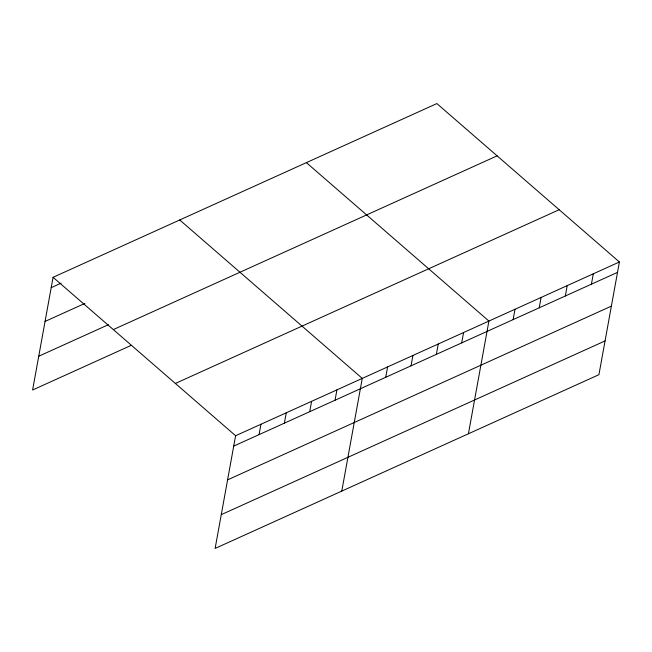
<?xml version="1.0" encoding="UTF-8"?>
<svg xmlns="http://www.w3.org/2000/svg" width="652" height="652" viewBox="0 0 652 652"><rect width="100%" height="100%" fill="white"/><g stroke="black" fill="none" stroke-linecap="round" stroke-linejoin="round"><path stroke-width="0.98" d="M619.4 261.998L235.608 435.732L215.127 548.43L598.919 374.696L619.4 261.998L436.873 103.57L53.081 277.304L32.6 390.002L131.207 345.364M259.056 434.623L260.939 424.265M284.386 423.156L286.269 412.797M309.716 411.689L311.599 401.33M335.046 400.222L336.929 389.863M341.778 491.095L362.259 378.396L179.732 219.968M385.707 377.296L387.59 366.929M411.037 365.829L412.92 355.462M436.367 354.362L438.25 344.003M461.697 342.895L463.58 332.536M468.429 433.767L488.91 321.069L306.383 162.641M513.124 319.619L515.007 309.252M539.22 307.801L541.103 297.442M565.325 295.992L567.207 285.625M591.421 284.174L593.304 273.816M51.198 287.662L61.149 283.155M45.061 321.436L84.866 303.416M38.737 356.228L108.395 324.696M113.318 329.586L497.109 155.852M175.372 383.449L559.163 209.716M233.718 446.09L617.517 272.365M227.581 479.864L611.38 306.13M221.264 514.656L605.056 340.931M53.081 277.304L235.608 435.732"/></g></svg>
